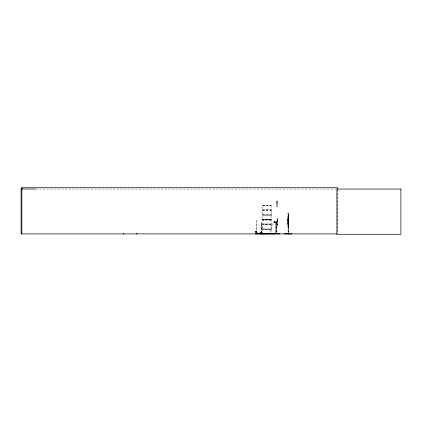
<?xml version="1.0" encoding="UTF-8"?>
<svg xmlns="http://www.w3.org/2000/svg" width="422" height="422" viewBox="0 0 422 422"><rect width="100%" height="100%" fill="white"/><g stroke="black" fill="none" stroke-linecap="round" stroke-linejoin="round"><path stroke-width="0.32" stroke-dasharray="2.11 1.58" d="M255.584 231.794L255.584 231.499L255.59 231.973M255.832 231.783C256.128 231.741 255.431 231.989 256.302 231.567M256.571 232.016L256.597 231.536M256.813 232.411L256.94 220.448M260.421 232.49L260.416 232.385M260.669 232.48L260.865 232.322M261.081 232.343L261.113 232.638L260.87 232.401M261.244 233.213L261.239 222.637L261.323 232.564M261.339 233.213L261.323 225.021L261.229 232.564M262.642 226.799L262.584 229.141L271.167 229.162L271.088 233.609M271.182 210.045L262.574 210.193L262.637 214.714L262.642 212.561M271.088 226.799L271.188 224.298M271.088 212.561L271.146 210.219M276.959 204.311L276.964 207.107L276.974 205.788M277.233 222.13L276.384 222.151M255.848 231.609L255.906 232.01M256.729 231.778C252.662 231.362 257.357 232.511 256.597 231.536M260.648 232.627C262.363 232.464 258.823 232.496 261.181 232.475M260.585 232.48L260.764 232.559M255.611 231.915L255.611 231.741M256.143 232.005C256.196 231.725 256.587 231.483 256.597 232.005M276.194 221.893C276.558 222.246 274.11 222.035 274.653 221.888M276.969 204.554L276.964 202.935M277.233 221.903L276.384 221.903M256.597 231.973L256.597 231.831M255.611 231.725L255.584 232.016M255.801 231.831L255.827 232.016M276.974 203.409L276.974 201.753M287.915 218.617L288.004 216.391M288.062 216.37L288.089 222.642M288.126 222.642L288.136 220.416M277.064 205.788L277.054 207.107L277.054 204.311M276.98 202.423L277.006 200.086L277.038 202.423M287.962 222.521C287.841 230.127 288.094 213.664 287.962 221.529L287.925 219.313L288.004 225.374M260.606 232.606L260.775 232.401M288.089 220.416L288.089 218.633M288.089 214.476L288.089 213.659M288.047 225.374L288.136 224.546M288.026 214.476L288.094 211.433M262.648 205.467L271.193 205.546L262.605 205.456L262.563 210.172M262.632 210.483L271.098 210.483L271.193 215.062L262.563 215.194L262.558 224.188L271.188 224.23M271.088 229.684L262.632 229.71L262.642 233.609M288.089 225.301L288.004 224.335M262.632 224.72L271.098 224.72L271.088 228.877L262.637 228.898L262.563 224.193M262.642 229.71L262.563 229.162M256.254 231.778L256.212 231.905M260.775 232.316L260.828 232.596L260.643 232.337M261.065 232.48L261.091 232.332M271.146 215.209L271.167 224.166M271.103 215.431L262.642 215.478M256.798 220.448L256.787 233.034M261.334 222.637L261.229 223.391L261.239 222.637M276.194 222.167L274.685 221.903M277.191 225.258L277.085 218.791M262.621 214.74L271.156 214.93M260.97 232.401L260.87 232.364M262.547 209.977L271.188 209.998M269.848 232.364L274.031 221.803M271.146 224.451L262.584 224.451M270.017 205.889L270.76 205.889M270.017 220.12L270.76 220.12M277.085 225.469L277.138 218.68L277.502 218.633M263.038 205.889L264.351 205.889M263.038 220.12L264.351 220.12M271.161 219.646L262.542 219.556L271.124 219.867M275.007 222.12L274.69 222.188M271.082 205.467L271.156 209.913M271.088 219.688L262.542 219.804L271.151 219.836M271.082 205.894L262.648 205.894M271.082 220.126L262.658 220.12M277.491 219.276C276.653 219.477 278.124 219.35 277.497 218.633M274.601 222.072L275.023 222.072L274.791 221.83M35.601 189.04L336.213 189.04M262.632 209.65L271.098 209.671M288.015 213.659L288.21 214.476M262.632 214.64L271.098 214.64M288.073 215.806L288.448 215.806L288.437 232.612M287.931 216.391L288.136 218.617M277.138 218.68L277.502 218.754M287.999 220.426L288.2 222.642L288.026 218.633M274.595 222.019L274.98 222.019M275.909 222.594L276.668 222.594M262.632 223.882L271.098 223.882M277.502 224.662C277.338 224.288 277.365 225.881 277.491 225.306L277.47 218.68M288.126 225.374L288.142 224.578M288.115 225.301L288.089 227.6M271.156 229.42L262.547 229.336M255.595 232.427L257.499 232.427M288.089 213.732L288.115 214.476L288.12 213.659M277.043 201.753L277.043 203.409M277.054 202.935L277.048 204.554M337.874 189.689L337.874 233.904M337.616 189.04L337.616 233.904M288.305 215.806L288.321 233.904M288.21 232.612L288.215 214.445L288.015 227.6M288.142 214.445L288.073 232.612M287.915 218.607L287.915 224.588M277.37 218.68L277.37 219.298M277.37 224.715L277.37 225.327M277.059 220.178L277.059 224.077M276.663 233.276L276.668 222.405L276.378 222.405L276.378 221.65L275.909 222.405L275.914 233.276M276.595 222.594L276.595 233.276M276.521 222.594L276.521 233.276M276.057 222.594L276.051 233.276M275.983 222.594L275.977 233.276M255.785 232.38L255.769 231.388L255.605 232.38M276.996 201.188L276.99 201.663L277.022 201.188M262.648 219.371L271.088 219.377L262.658 219.377M274.88 221.503L274.696 222.542L274.87 221.503M274.416 222.758A0.849 0.849 0 0 0 275.687 222.019A0.849 0.849 0 0 0 274.416 221.286A0.849 0.849 0 0 0 274.416 222.758"/><path stroke-width="0.63" d="M272.886 233.888L272.897 233.53M279.675 233.888L279.712 233.53M291.57 233.888L291.581 233.53M272.702 233.54L272.702 233.888L272.675 233.54M255.579 233.741L274.01 233.725M272.802 233.846L272.818 233.561M22.419 188.191L21.1 188.191L21.1 233.904L336.956 233.904M21.1 189.04L35.575 189.04M272.712 233.698L260.448 233.888M279.997 233.857L255.574 233.878L255.579 233.603L274.01 233.603L273.957 233.904L273.957 233.603M284.94 233.857L284.94 233.53M337.616 189.04L337.616 187.716L21.844 187.716L21.844 233.904M291.723 233.53L291.734 233.904L284.787 233.888L284.797 233.53M288.432 233.435L288.432 233.904M288.321 233.435L288.321 233.904M288.2 233.435L288.2 233.904M288.084 233.435L288.084 233.904M136.86 233.53L136.86 233.904M136.48 233.53L136.48 233.904M123.662 233.53L123.662 233.904M123.287 233.53L123.287 233.904M274.005 233.603L274.01 233.904L274.005 233.603M400.9 189.04L336.872 189.04L336.872 234.284L400.9 234.284L400.9 189.04"/></g></svg>
